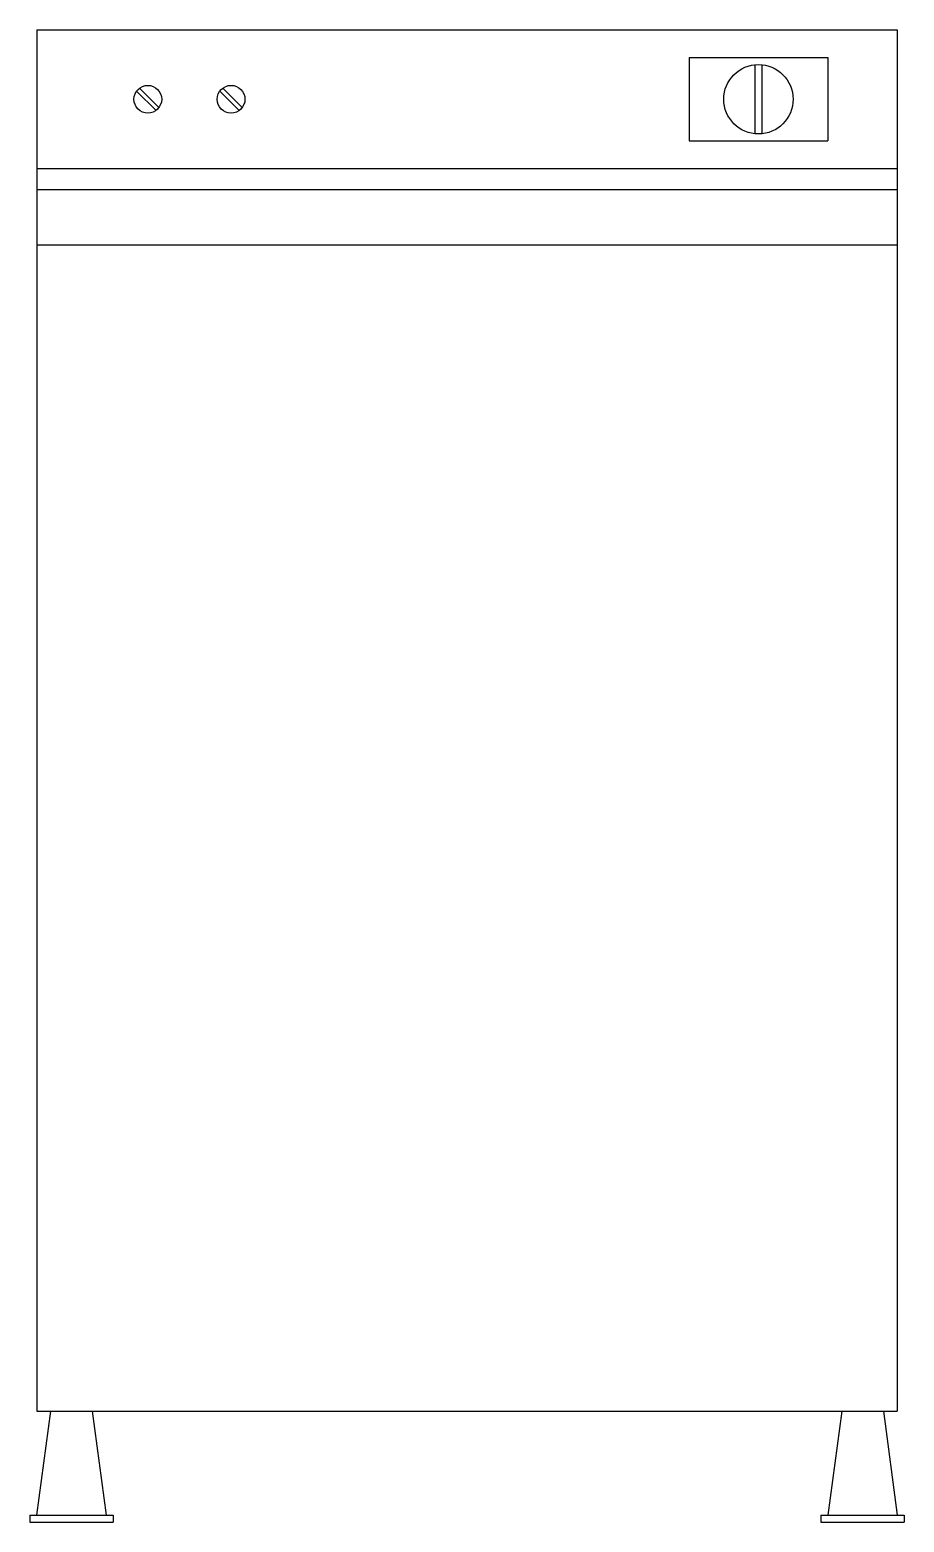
# Model space of a CAD drawing. Extents: x 2126.02 to 2126.65, y 5980.89 to 5981.96.
import ezdxf

# ---------------------------------------------------------------- set-up
doc = ezdxf.new("R2010")
doc.units = 0
doc.layers.get('0').update_dxf_attribs({"linetype": 'CONTINUOUS'})

msp = doc.modelspace()

# ---------------------------------------------------------------- linework, layer by layer
at = {"color": 0}
for p, q in [((2126.0214, 5981.965), (2126.6414, 5981.965)), ((2126.0214, 5981.965), (2126.0214, 5980.97)), ((2126.6414, 5981.965), (2126.6414, 5980.97)), ((2126.4914, 5981.945), (2126.5914, 5981.945)), ((2126.4914, 5981.945), (2126.4914, 5981.885)), ((2126.5389, 5981.9399), (2126.5389, 5981.8901)), ((2126.5439, 5981.9399), (2126.5439, 5981.8901)), ((2126.5914, 5981.945), (2126.5914, 5981.885)), ((2126.0933, 5981.9209), (2126.1073, 5981.9069)), ((2126.0955, 5981.923), (2126.1094, 5981.9091)), ((2126.1533, 5981.9209), (2126.1673, 5981.9069)), ((2126.1555, 5981.923), (2126.1694, 5981.9091)), ((2126.4914, 5981.885), (2126.5914, 5981.885)), ((2126.0214, 5981.865), (2126.6414, 5981.865)), ((2126.0214, 5981.85), (2126.6414, 5981.85)), ((2126.0214, 5981.81), (2126.6414, 5981.81)), ((2126.0214, 5980.895), (2126.0314, 5980.97)), ((2126.0214, 5980.97), (2126.6414, 5980.97)), ((2126.0614, 5980.97), (2126.0714, 5980.895)), ((2126.6014, 5980.97), (2126.5914, 5980.895)), ((2126.6314, 5980.97), (2126.6414, 5980.895)), ((2126.0164, 5980.895), (2126.0164, 5980.89)), ((2126.0164, 5980.895), (2126.0764, 5980.895)), ((2126.0764, 5980.895), (2126.0764, 5980.89)), ((2126.5864, 5980.895), (2126.5864, 5980.89)), ((2126.5864, 5980.895), (2126.6464, 5980.895)), ((2126.6464, 5980.895), (2126.6464, 5980.89)), ((2126.0164, 5980.89), (2126.0764, 5980.89)), ((2126.5864, 5980.89), (2126.6464, 5980.89))]:
    msp.add_line(p, q, dxfattribs=at)
for centre, radius in [((2126.5414, 5981.915), 0.025), ((2126.1014, 5981.915), 0.01), ((2126.1614, 5981.915), 0.01)]:
    msp.add_circle(centre, radius, dxfattribs=at)

doc.saveas('drawing.dxf')
